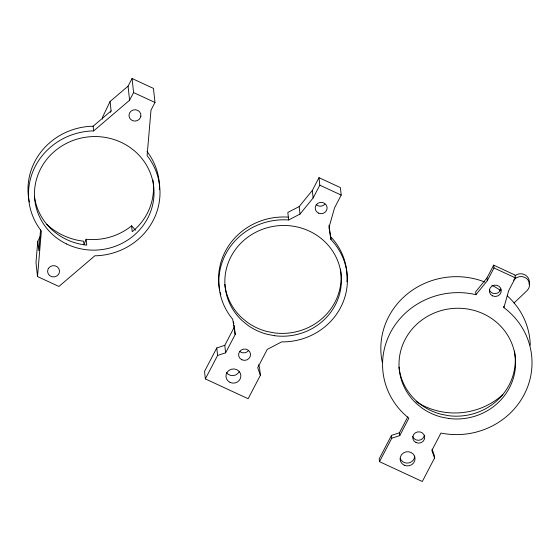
<?xml version="1.0" encoding="UTF-8"?>
<svg xmlns="http://www.w3.org/2000/svg" width="560" height="560" viewBox="0 0 560 560"><rect width="100%" height="100%" fill="white"/><g stroke="black" fill="none" stroke-linecap="round" stroke-linejoin="round"><path stroke-width="0.84" d="M40.194 236.663L37.779 241.29L35.987 262.472L37.513 276.549L58.912 286.461L94.864 255.78L96.873 255.745A65.8 62.433 -6.2 0 0 153.097 220.605A65.8 62.433 -6.2 0 0 148.323 157.22L147.098 155.659L150.99 110.152L154.994 102.487L153.461 88.41L132.062 78.498L128.058 86.163L110.082 101.5L102.459 117.383L102.648 119.091M40.565 229.789L38.801 250.677L37.779 241.29M37.513 276.549L41.37 231L40.18 229.481A65.8 62.433 -6.2 0 1 35.406 166.089A65.8 62.433 -6.2 0 1 91.63 130.956L93.639 130.921L129.591 100.24L133.595 92.575L132.062 78.498M434.546 458.052L431.865 450.464L440.965 433.048L442.218 433.307A74.767 70.945 -6.2 0 0 524.601 393.736A74.767 70.945 -6.2 0 0 505.183 308.609L503.888 307.65L508.69 290.64L515.361 277.865L515.06 275.051L493.661 265.139L486.99 277.914L475.615 291.879L475.923 294.693L474.187 294.287A74.767 70.945 -6.2 0 0 390.838 331.863A74.767 70.945 -6.2 0 0 407.911 417.424L408.87 418.18L399.77 435.596L391.755 438.228L379.505 461.678L422.303 481.502L434.546 458.052L434.245 455.238L432.096 449.169M135.429 230.125L131.586 225.82L130.144 226.982A59.815 56.756 -6.2 0 1 87.983 239.442L86.121 239.253L84 244.755L83.622 241.22L78.925 240.499A65.8 62.433 -6.2 0 1 49.658 226.94L46.62 224.308M110.376 112.399L111.104 110.887L110.082 101.5M234.094 325.283L234.374 326.977L224.798 345.317L216.776 347.949L204.533 371.399L205.352 378.91L248.143 398.734L260.393 375.284L259.574 367.773L258.503 364.742M205.352 378.91L217.595 355.46L216.776 347.949M217.595 355.46L225.61 352.828L235.193 334.488L234.556 328.65M235.193 334.488L232.687 319.214A64.302 61.012 -6.2 0 1 226.555 252.497A64.302 61.012 -6.2 0 1 288.638 219.961L287.826 212.45L299.18 206.577L312.319 190.449L318.99 177.674L340.389 187.586L341.201 195.09L334.53 207.872L328.986 227.514L330.981 239.575A64.302 61.012 -6.2 0 1 341.509 305.746A64.302 61.012 -6.2 0 1 281.659 341.894L267.288 349.356L257.712 367.696L260.393 375.284M288.638 219.961L299.999 214.088L313.131 197.96L319.809 185.178L318.99 177.674M407.771 416.878L399.469 432.782L391.447 435.414L379.204 458.864L379.505 461.678M475.923 294.693L487.291 280.728L493.969 267.953L493.661 265.139M499.464 290.472L500.71 289.289M513.527 280.168L514.773 278.992A8.722 8.274 -6.2 0 1 527.1 278.922A8.722 8.274 -6.2 0 1 527.03 290.633L514.073 302.946M28.882 199.647A65.8 62.433 -6.2 0 1 91.119 126.266L93.128 126.224L111.104 110.887M133.595 92.575L154.994 102.487M319.809 185.178L341.201 195.09M493.969 267.953L515.361 277.865M147 151.487L147.819 152.53A65.8 62.433 -6.2 0 1 159.488 189.385M329.021 225.176L330.981 239.575M233.541 321.888L233.821 323.582M503.741 306.243L503.888 307.65M486.99 277.914L487.291 280.728M399.469 432.782L399.77 435.596M391.447 435.414L391.755 438.228M312.319 190.449L313.131 197.96M299.18 206.577L299.999 214.088M224.798 345.317L225.61 352.828M128.058 86.163L129.591 100.24M131.586 225.82L132.216 231.672L133.658 230.51A59.815 56.756 -6.2 0 0 153.279 182.903M93.128 126.224L93.639 130.921M86.121 239.253L86.758 245.105L84.889 244.916A59.815 56.756 -6.2 0 1 34.447 196.532M530.264 345.226A74.767 70.945 -6.2 0 0 516.068 305.361L512.988 301.63A74.767 70.945 -6.2 0 0 507.297 295.883M382.221 362.082A74.767 70.945 -6.2 0 1 472.451 278.334L475.839 279.118A74.767 70.945 -6.2 0 1 484.89 282.058M491.946 285.271A74.767 70.945 -6.2 0 1 500.71 290.619M502.831 394.583A68.789 65.275 -6.2 0 1 416.087 401.555M424.277 435.722A5.985 5.677 -6.2 0 1 412.748 436.513M514.479 351.064A58.324 55.342 -6.2 0 1 448.357 415.66L441.203 414.274A58.324 55.342 -6.2 0 1 421.652 405.216L416.122 400.722A58.324 55.342 -6.2 0 1 399.007 367.101M414.743 456.106A7.476 7.098 -6.2 0 1 408.373 463.008A7.476 7.098 -6.2 0 1 400.183 458.325M500.878 289.051A5.985 5.677 -6.2 0 1 489.349 289.842M515.032 275.723A8.722 8.274 -6.2 0 1 525.322 275.023A8.722 8.274 -6.2 0 1 529.004 284.137M152.936 180.075A59.815 56.756 -6.2 0 1 153.209 182.196M29.337 201.957A65.8 62.433 -6.2 0 1 29.022 200.417M330.673 236.761A64.302 61.012 -6.2 0 1 346.92 281.813M220.822 294.749A64.302 61.012 -6.2 0 1 220.234 292.523M219.73 290.276A64.302 61.012 -6.2 0 1 288.337 217.147M324.828 204.232A5.985 5.677 -6.2 0 1 316.386 204.813M248.227 350.903A5.985 5.677 -6.2 0 1 239.785 351.484M239.288 371.63A7.476 7.098 -6.2 0 1 226.373 372.519M340.459 269.15A58.324 55.342 -6.2 0 1 274.197 332.885L267.043 331.499A58.324 55.342 -6.2 0 1 247.492 322.448L241.962 317.954A58.324 55.342 -6.2 0 1 224.847 284.326M140.861 116.193L140.553 117.348A5.985 5.677 -6.2 0 1 130.613 119.371A5.985 5.677 -6.2 0 1 133.154 110.019A5.985 5.677 -6.2 0 1 140.861 116.193M48.51 268.282L47.957 269.353A5.985 5.677 -6.2 0 0 58.597 274.281L59.15 273.21A5.985 5.677 -6.2 0 0 48.51 268.282M274.505 335.699L267.344 334.32A58.324 55.342 -6.2 0 1 247.8 325.262L242.27 320.768A58.324 55.342 -6.2 0 1 231.819 255.129A58.324 55.342 -6.2 0 1 295.365 226.576L298.921 227.374A58.324 55.342 -6.2 0 1 318.465 236.432L321.307 238.595A58.324 55.342 -6.2 0 1 336.084 303.429A58.324 55.342 -6.2 0 1 274.505 335.699M448.665 418.474L441.504 417.088A58.324 55.342 -6.2 0 1 421.96 408.037L416.43 403.543A58.324 55.342 -6.2 0 1 405.979 337.904A58.324 55.342 -6.2 0 1 469.525 309.351L473.081 310.149A58.324 55.342 -6.2 0 1 492.625 319.2L495.467 321.363A58.324 55.342 -6.2 0 1 510.244 386.204A58.324 55.342 -6.2 0 1 448.665 418.474M416.059 442.582A5.985 5.677 -6.2 0 0 424.69 437.059A5.985 5.677 -6.2 0 0 415.429 432.768A5.985 5.677 -6.2 0 0 416.059 442.582M404.243 465.206A7.476 7.098 -6.2 0 0 415.037 458.304A7.476 7.098 -6.2 0 0 403.452 452.942A7.476 7.098 -6.2 0 0 404.243 465.206M492.653 295.904A5.985 5.677 -6.2 0 0 501.291 290.388A5.985 5.677 -6.2 0 0 492.023 286.097A5.985 5.677 -6.2 0 0 492.653 295.904M66.451 243.922A59.815 56.756 -6.2 0 0 153.986 190.442A59.815 56.756 -6.2 0 0 62.321 145.677A59.815 56.756 -6.2 0 0 66.451 243.922M241.899 359.807A5.985 5.677 -6.2 0 0 250.53 354.291A5.985 5.677 -6.2 0 0 241.269 350A5.985 5.677 -6.2 0 0 241.899 359.807M318.493 213.136A5.985 5.677 -6.2 0 0 327.131 207.613A5.985 5.677 -6.2 0 0 317.863 203.322A5.985 5.677 -6.2 0 0 318.493 213.136M230.083 382.431A7.476 7.098 -6.2 0 0 240.877 375.529A7.476 7.098 -6.2 0 0 229.299 370.167A7.476 7.098 -6.2 0 0 230.083 382.431"/></g></svg>
